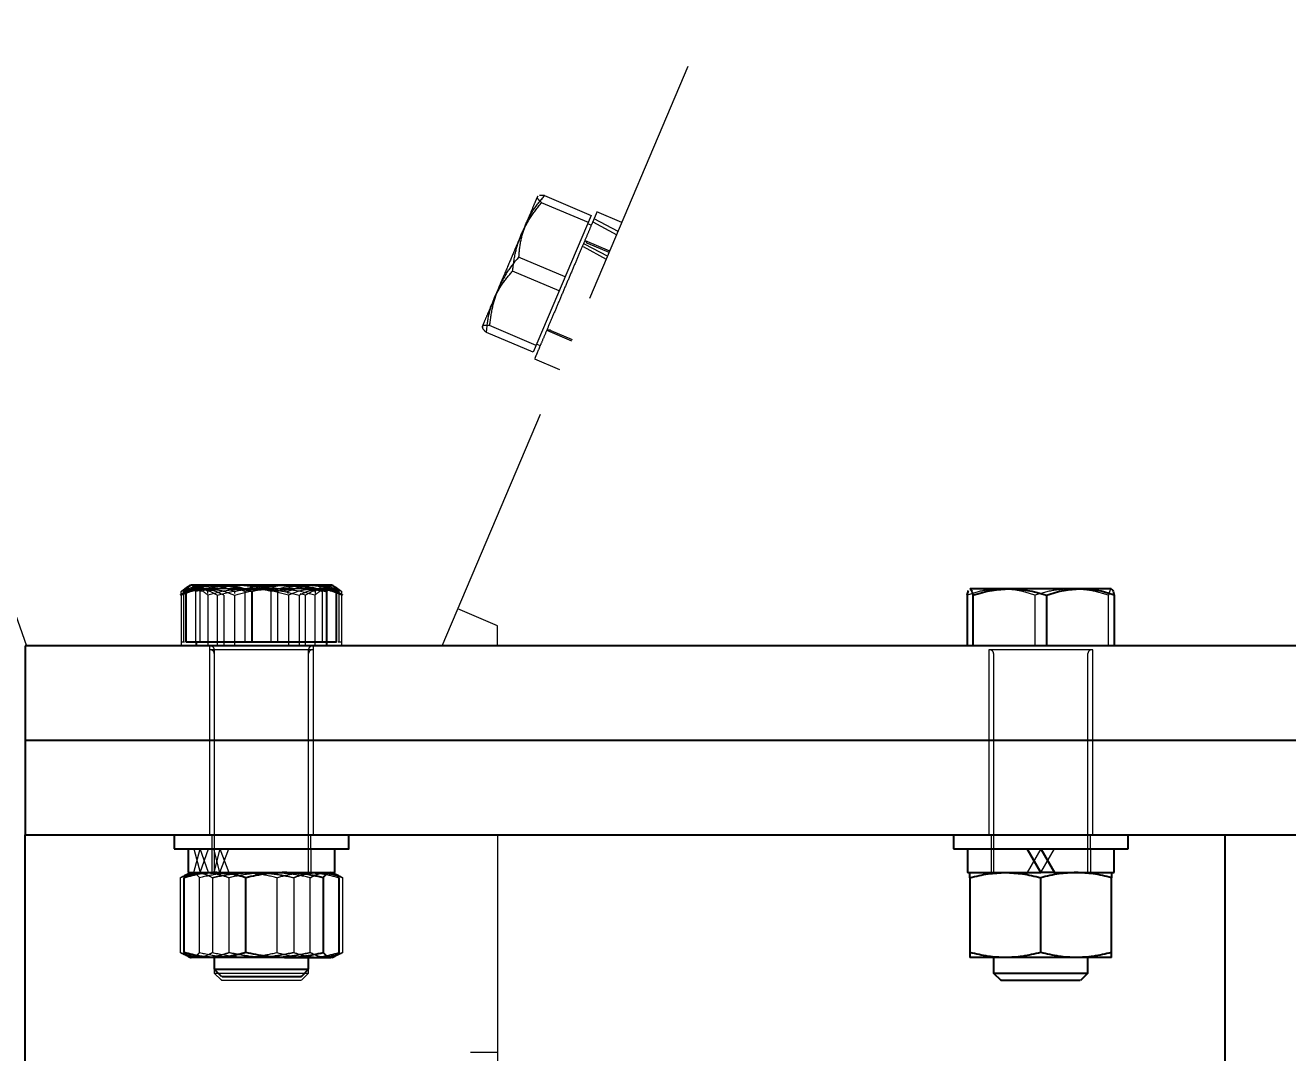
# Model space of a CAD drawing. Header units: millimetres. Extents: x 861 to 27901, y 673 to 17923.
# Drawn here: x 10264.5 to 10476.5, y 5780.5 to 5953 of the extents above; entities that cross this region are included whole.
import ezdxf

# ---------------------------------------------------------------- set-up
doc = ezdxf.new("R2010")
doc.units = ezdxf.units.MM
doc.header["$LTSCALE"] = 33.3
doc.linetypes.add('HIDDEN', pattern=[1.905, 1.27, -0.635])
doc.layers.add('CAPA_1', color=7, linetype='Continuous')
doc.styles.add('SLDTEXTSTYLE0', font='TXT', dxfattribs={"width": 0.75})
doc.dimstyles.new('SLDDIMSTYLE0', dxfattribs={"dimtxt": 66.6, "dimasz": 66.6, "dimexe": 0, "dimexo": 0.0625, "dimgap": 16.65, "dimtad": 2, "dimdec": 0, "dimlfac": 1.261261, "dimrnd": 1e-09, "dimzin": 12, "dimdsep": 46, "dimtxsty": 'SLDTEXTSTYLE0', "dimsah": 1, "dimcen": 0.09, "dimadec": 0, "dimazin": 3, "dimtfac": 1, "dimtdec": 0, "dimtofl": 0, "dimtmove": 0, "dimatfit": 3, "dimfxl": 1, "dimfrac": 2, "dimtolj": 1, "dimtzin": 12, "dimarcsym": 0})

# ---------------------------------------------------------------- blocks, each defined once
blk = doc.blocks.new('_D_13')
at = {"layer": 'CAPA_1', "transparency": 16777216}
for p, q in [((9823.17, 6912.25), (14695.32, 6912.25)), ((14662.02, 6912.25), (14662.02, 5357.98)), ((14240.18, 5357.98), (14695.32, 5357.98))]:
    blk.add_line(p, q, dxfattribs=at)
for points in [[(14662.02, 6912.25), (14651.77, 6845.65), (14672.27, 6845.65)], [(14662.02, 5357.98), (14672.27, 5424.58), (14651.77, 5424.58)]]:
    blk.add_solid(points, dxfattribs=at)
at = {"layer": 'CAPA_1', "transparency": 16777216, "insert": (14576.17, 6036.69), "char_height": 66.6, "attachment_point": 1, "rotation": 90, "style": 'SLDTEXTSTYLE0'}
blk.add_mtext('1960', dxfattribs=at)
blk = doc.blocks.new('_D_14')
at = {"layer": 'CAPA_1', "transparency": 16777216}
for p, q in [((9780.88, 6954.54), (9780.88, 7862.55)), ((10855.14, 5883.49), (10855.14, 7862.55)), ((9780.88, 7829.25), (10855.14, 7829.25))]:
    blk.add_line(p, q, dxfattribs=at)
for points in [[(9780.88, 7829.25), (9847.48, 7819.01), (9847.48, 7839.5)], [(10855.14, 7829.25), (10788.54, 7839.5), (10788.54, 7819.01)]]:
    blk.add_solid(points, dxfattribs=at)
at = {"layer": 'CAPA_1', "transparency": 16777216, "insert": (10219.59, 7915.1), "char_height": 66.6, "attachment_point": 1, "style": 'SLDTEXTSTYLE0'}
blk.add_mtext('1355', dxfattribs=at)

msp = doc.modelspace()

# ---------------------------------------------------------------- linework, layer by layer
at = {"color": 1, "linetype": 'HIDDEN', "lineweight": 18}
for p, q in [((10082.21, 6366.54), (10264.74, 5848.8)), ((10334.51, 5848.8), (10424.82, 6061.54)), ((10350.61, 5924.28), (10350.49, 5924.21)), ((10350.58, 5924.31), (10350.51, 5924.26)), ((10351.71, 5924.39), (10350.85, 5924.4)), ((10351.71, 5924.39), (10359.55, 5921.06)), ((10359.05, 5919.89), (10351.21, 5923.21)), ((10364.68, 5919.87), (10360.49, 5921.65)), ((10359.55, 5921.06), (10349.8, 5898.09)), ((10359.55, 5919.43), (10358.97, 5919.68)), ((10359.79, 5920), (10363.82, 5917.83)), ((10364.04, 5918.37), (10360, 5920.48)), ((10358.16, 5915.84), (10362.07, 5913.72)), ((10358.35, 5916.29), (10362.3, 5914.26)), ((10362.65, 5915.09), (10358.57, 5916.82)), ((10362.55, 5914.84), (10358.94, 5916.37)), ((10355.17, 5910.75), (10347.34, 5914.07)), ((10354.18, 5908.4), (10346.34, 5911.73)), ((10341.21, 5902.37), (10341.22, 5902.28)), ((10350.3, 5899.26), (10342.46, 5902.59)), ((10349.8, 5898.09), (10341.96, 5901.41)), ((10352.17, 5901.74), (10356.25, 5900.01)), ((10352.75, 5901.78), (10356.35, 5900.25)), ((10350.39, 5899.46), (10350.97, 5899.22)), ((10350.03, 5897), (10354.22, 5895.22)), ((10291.57, 5857.93), (10290.68, 5857.32)), ((10290.69, 5857.46), (10290.69, 5857.95)), ((10292.28, 5858.38), (10290.76, 5857.5)), ((10290.77, 5857.48), (10292.01, 5858.08)), ((10291.14, 5849.44), (10291.14, 5857.95)), ((10292.16, 5858.95), (10291.57, 5858.61)), ((10292.23, 5858.14), (10293.61, 5858.38)), ((10293.17, 5849.44), (10293.17, 5857.95)), ((10293.9, 5849.44), (10293.9, 5857.95)), ((10295.17, 5857.59), (10295.17, 5857.95)), ((10299.68, 5857.59), (10299.68, 5857.95)), ((10301.41, 5857.95), (10301.41, 5849.44)), ((10304.71, 5858.38), (10303.9, 5858.32)), ((10305.79, 5849.44), (10305.79, 5857.95)), ((10306.92, 5849.44), (10306.92, 5857.95)), ((10308.65, 5857.59), (10308.65, 5857.95)), ((10313.17, 5857.95), (10313.17, 5857.59)), ((10314.44, 5849.44), (10314.44, 5857.95)), ((10314.73, 5858.38), (10316.11, 5858.14)), ((10317.58, 5857.5), (10316.06, 5858.38)), ((10316.77, 5858.61), (10316.17, 5858.95)), ((10316.32, 5858.08), (10317.56, 5857.48)), ((10316.76, 5857.93), (10317.66, 5857.32)), ((10317.2, 5849.44), (10317.2, 5857.95)), ((10317.65, 5857.46), (10317.65, 5857.95)), ((10290.68, 5857.32), (10290.68, 5848.8)), ((10295.2, 5857.32), (10295.2, 5848.8)), ((10296.77, 5857.32), (10296.77, 5848.8)), ((10297.85, 5857.32), (10297.85, 5848.8)), ((10299.64, 5857.32), (10299.64, 5848.8)), ((10308.69, 5857.32), (10308.69, 5848.8)), ((10310.49, 5857.32), (10310.49, 5848.8)), ((10311.57, 5857.32), (10310.68, 5857.52)), ((10311.57, 5848.8), (10311.57, 5857.32)), ((10313.13, 5857.32), (10313.13, 5848.8)), ((10317.66, 5848.8), (10317.66, 5857.32)), ((10434.02, 5857.32), (10434.02, 5848.8)), ((10446.37, 5848.8), (10446.37, 5857.32)), ((10343.81, 5852.17), (10337.14, 5855)), ((10343.81, 5848.8), (10343.81, 5852.17)), ((10291.27, 5849.44), (10290.69, 5849.44)), ((10317.65, 5849.44), (10317.07, 5849.44)), ((10295.45, 5848.8), (10295.45, 5817.09)), ((10296.24, 5848.17), (10296.24, 5810.75)), ((10312.1, 5810.75), (10312.1, 5848.17)), ((10312.89, 5817.09), (10312.89, 5848.8)), ((10443.71, 5848.17), (10426.27, 5848.17)), ((10426.27, 5848.17), (10426.27, 5817.09)), ((10427.06, 5847.53), (10427.06, 5810.75)), ((10442.92, 5810.75), (10442.92, 5847.53)), ((10443.71, 5817.09), (10443.71, 5848.17)), ((10295.84, 5817.09), (10295.84, 5814.71)), ((10312.49, 5814.71), (10312.49, 5817.09)), ((10343.81, 5817.09), (10343.81, 5396.87)), ((10426.67, 5817.09), (10426.67, 5814.71)), ((10443.32, 5814.71), (10443.32, 5817.09)), ((10292.8, 5810.75), (10293.87, 5814.71)), ((10292.8, 5814.71), (10293.87, 5810.75)), ((10293.87, 5810.75), (10295.3, 5814.71)), ((10295.3, 5810.75), (10293.87, 5814.71)), ((10295.83, 5814.71), (10295.83, 5810.75)), ((10297.19, 5814.71), (10296.2, 5810.75)), ((10297.19, 5810.75), (10296.2, 5814.71)), ((10297.19, 5810.75), (10298.71, 5814.71)), ((10297.19, 5814.71), (10298.71, 5810.75)), ((10312.51, 5810.75), (10312.51, 5814.71)), ((10426.65, 5814.71), (10426.65, 5810.75)), ((10434.99, 5814.71), (10432.7, 5810.75)), ((10434.99, 5810.75), (10437.28, 5814.71)), ((10443.33, 5814.71), (10443.33, 5810.75)), ((10290.53, 5809.89), (10290.53, 5797.33)), ((10292.04, 5810.64), (10291.2, 5810.24)), ((10293.78, 5797.33), (10293.78, 5809.89)), ((10295.96, 5809.89), (10295.96, 5797.33)), ((10298.73, 5797.33), (10298.73, 5809.89)), ((10306.76, 5809.89), (10306.76, 5797.33)), ((10309.6, 5809.89), (10309.6, 5797.33)), ((10312.37, 5797.33), (10312.37, 5809.89)), ((10317.14, 5810.24), (10316.3, 5810.64)), ((10317.81, 5797.33), (10317.81, 5809.89)), ((10291.2, 5796.98), (10292.04, 5796.58)), ((10316.3, 5796.58), (10317.14, 5796.98)), ((10296.24, 5794.52), (10296.24, 5793.88)), ((10312.1, 5793.88), (10312.1, 5794.52)), ((10296.24, 5793.88), (10297.46, 5792.67)), ((10310.88, 5792.67), (10312.1, 5793.88)), ((10343.81, 5780.53), (10339.26, 5780.53))]:
    msp.add_line(p, q, dxfattribs=at)
at = {"color": 7, "linetype": 'Continuous', "lineweight": 25}
for p, q in [((10291.55, 5849.44), (10291.55, 5857.95)), ((10292.28, 5859.01), (10292.16, 5858.95)), ((10302.54, 5857.95), (10302.54, 5849.44)), ((10315.17, 5849.44), (10315.17, 5857.95)), ((10315.98, 5859.01), (10316.15, 5858.9)), ((10316.17, 5858.95), (10316.06, 5859.01)), ((10316.37, 5858.75), (10316.79, 5857.95)), ((10316.79, 5849.44), (10316.79, 5857.95)), ((10422.64, 5857.32), (10422.89, 5858.12)), ((10423.07, 5858.31), (10423.13, 5858.38)), ((10422.64, 5857.32), (10422.64, 5848.8)), ((10423.61, 5857.32), (10423.61, 5848.8)), ((10435.97, 5857.32), (10435.97, 5848.8)), ((10447.34, 5857.32), (10447.34, 5848.8)), ((10316.79, 5849.44), (10291.55, 5849.44)), ((10293.19, 5849.44), (10293.19, 5848.8)), ((10315.15, 5848.8), (10315.15, 5849.44)), ((10645.1, 5848.8), (10264.53, 5848.8)), ((10264.53, 5848.8), (10264.53, 5817.09)), ((10645.1, 5832.95), (10264.53, 5832.95)), ((10264.53, 5817.09), (10645.1, 5817.09)), ((10264.53, 5396.87), (10264.53, 5817.09)), ((10289.5, 5817.09), (10289.5, 5814.71)), ((10318.84, 5814.71), (10318.84, 5817.09)), ((10420.32, 5817.09), (10420.32, 5814.71)), ((10449.66, 5814.71), (10449.66, 5817.09)), ((10465.91, 5817.09), (10465.91, 5396.87)), ((10291.86, 5814.71), (10291.86, 5810.75)), ((10316.47, 5810.75), (10316.47, 5814.71)), ((10422.69, 5814.71), (10422.69, 5810.75)), ((10434.99, 5810.75), (10432.7, 5814.71)), ((10434.99, 5814.71), (10437.28, 5810.75)), ((10447.3, 5810.75), (10447.3, 5814.71)), ((10291.2, 5797.33), (10291.2, 5809.89)), ((10301.58, 5797.33), (10301.58, 5809.89)), ((10314.55, 5809.89), (10314.55, 5797.33)), ((10317.14, 5809.89), (10317.14, 5797.33)), ((10423.1, 5809.89), (10423.1, 5797.33)), ((10437.28, 5810.75), (10434.99, 5810.75)), ((10434.99, 5797.33), (10434.99, 5809.89)), ((10446.88, 5797.33), (10446.88, 5809.89)), ((10292.04, 5796.58), (10292.28, 5796.47)), ((10296.24, 5796.47), (10296.24, 5794.52)), ((10312.1, 5794.52), (10312.1, 5796.47)), ((10316.06, 5796.47), (10316.3, 5796.58)), ((10427.06, 5796.47), (10427.06, 5793.88)), ((10442.92, 5793.88), (10442.92, 5796.47)), ((10296.24, 5794.52), (10297.46, 5793.3)), ((10310.88, 5793.3), (10312.1, 5794.52)), ((10427.06, 5793.88), (10428.28, 5792.67)), ((10441.7, 5792.67), (10442.92, 5793.88))]:
    msp.add_line(p, q, dxfattribs=at)
at = {"color": 1, "linetype": 'HIDDEN', "lineweight": 18}
for centre, start, end in [((10359.19, 5916.96), 192.9798, 247), ((10352.5, 5901.19), 67, 121.0202), ((10295.61, 5848.17), 0, 90), ((10295.61, 5847.53), 0, 90), ((10312.73, 5848.17), 90, 180), ((10312.73, 5847.53), 90, 180), ((10426.43, 5847.53), 0, 90), ((10443.55, 5847.53), 90, 180)]:
    msp.add_arc(centre, 0.634, start, end, dxfattribs=at)
for points in [[(10350.49, 5924.21), (10350.42, 5924.05), (10350.28, 5923.73), (10349.69, 5922.34), (10348.87, 5920.4), (10348.16, 5918.72), (10347.8, 5917.88)], [(10347.8, 5917.88), (10347.42, 5916.99), (10346.65, 5915.19), (10345.42, 5912.29), (10344.22, 5909.45), (10343.52, 5907.81), (10343.17, 5906.98)], [(10306.39, 5858.38), (10305.35, 5858.38), (10303.28, 5858.38), (10300.21, 5858.38), (10297.37, 5858.38), (10295.9, 5858.38), (10295.16, 5858.38)], [(10315.4, 5858.38), (10314.98, 5858.38), (10314.15, 5858.38), (10312.01, 5858.38), (10309.41, 5858.38), (10307.39, 5858.38), (10306.39, 5858.38)], [(10312.89, 5848.17), (10312.86, 5848.17), (10312.79, 5848.17), (10312.27, 5848.17), (10311.47, 5848.17), (10310.38, 5848.17), (10309.05, 5848.17), (10307.53, 5848.17), (10305.88, 5848.17), (10304.17, 5848.17), (10302.46, 5848.17), (10300.81, 5848.17), (10299.29, 5848.17), (10297.96, 5848.17), (10296.87, 5848.17), (10296.06, 5848.17), (10295.54, 5848.17), (10295.48, 5848.17), (10295.45, 5848.17)]]:
    msp.add_open_spline(points, degree=3, dxfattribs=at)
for points, knots in [([(10348.55, 5919.64), (10348.95, 5920.46), (10349.78, 5922.16), (10351.05, 5923.62), (10351.71, 5924.39)], [0, 0, 0, 0, 0.476313, 1, 1, 1, 1]), ([(10351.21, 5923.21), (10350.97, 5923.44), (10350.5, 5923.86), (10350.49, 5924.1), (10350.49, 5924.21)], [0, 0, 0, 0, 0.523687, 1, 1, 1, 1]), ([(10347.8, 5917.88), (10348.24, 5918.79), (10349.16, 5920.7), (10350.51, 5922.35), (10351.21, 5923.21)], [0, 0, 0, 0, 0.476313, 1, 1, 1, 1]), ([(10360.47, 5921.6), (10360.47, 5921.6), (10360.46, 5921.58), (10360.22, 5921.02), (10359.8, 5920.02), (10359.2, 5918.61), (10358.46, 5916.86), (10357.59, 5914.82), (10356.64, 5912.58), (10355.64, 5910.22), (10354.62, 5907.82), (10353.63, 5905.48), (10352.69, 5903.28), (10351.86, 5901.31), (10351.15, 5899.64), (10350.59, 5898.32), (10350.22, 5897.45), (10350.03, 5897.01), (10350.05, 5897.05), (10350.05, 5897.06)], [0, 0, 0, 0, 0.04553, 0.107182, 0.168834, 0.230486, 0.292138, 0.353789, 0.415441, 0.477093, 0.538745, 0.600397, 0.662049, 0.723701, 0.785352, 0.847004, 0.908656, 0.970308, 1, 1, 1, 1]), ([(10348.55, 5919.64), (10348.24, 5918.79), (10347.59, 5917), (10347.42, 5915.08), (10347.34, 5914.07)], [0, 0, 0, 0, 0.4763129, 1, 1, 1, 1]), ([(10346.34, 5911.73), (10346.47, 5912.83), (10346.72, 5914.95), (10347.45, 5916.94), (10347.8, 5917.88)], [0, 0, 0, 0, 0.523687, 1, 1, 1, 1]), ([(10347.34, 5914.07), (10346.63, 5913.21), (10345.28, 5911.56), (10344.36, 5909.65), (10343.92, 5908.74)], [0, 0, 0, 0, 0.523687, 1, 1, 1, 1]), ([(10343.17, 5906.98), (10343.57, 5907.8), (10344.41, 5909.5), (10345.68, 5910.96), (10346.34, 5911.73)], [0, 0, 0, 0, 0.476313, 1, 1, 1, 1]), ([(10343.92, 5908.74), (10343.57, 5907.8), (10342.84, 5905.81), (10342.59, 5903.69), (10342.46, 5902.59)], [0, 0, 0, 0, 0.476313, 1, 1, 1, 1]), ([(10343.17, 5906.98), (10342.86, 5906.25), (10342.23, 5904.77), (10341.6, 5903.28), (10341.24, 5902.44), (10341.25, 5902.45), (10341.25, 5902.45)], [0, 0, 0, 0, 0.2743286, 0.5486572, 0.8229859, 1, 1, 1, 1]), ([(10341.96, 5901.41), (10342.05, 5902.42), (10342.22, 5904.34), (10342.86, 5906.13), (10343.17, 5906.98)], [0, 0, 0, 0, 0.5236871, 1, 1, 1, 1]), ([(10342.46, 5902.59), (10342.13, 5902.61), (10341.5, 5902.65), (10341.32, 5902.49), (10341.23, 5902.41)], [0, 0, 0, 0, 0.523687, 1, 1, 1, 1]), ([(10341.27, 5902.29), (10341.28, 5902.21), (10341.3, 5902), (10341.71, 5901.64), (10341.96, 5901.41)], [0, 0, 0, 0, 0.376916, 1, 1, 1, 1]), ([(10294.15, 5858.38), (10293.55, 5858.33), (10292.3, 5858.23), (10291.09, 5857.63), (10290.45, 5857.32)], [0, 0, 0, 0, 0.476313, 1, 1, 1, 1]), ([(10290.68, 5857.32), (10291.45, 5857.63), (10292.92, 5858.23), (10294.44, 5858.33), (10295.16, 5858.38)], [0, 0, 0, 0, 0.523687, 1, 1, 1, 1]), ([(10290.69, 5857.95), (10291.46, 5858.26), (10292.93, 5858.86), (10294.46, 5858.96), (10295.19, 5859.01)], [0, 0, 0, 0, 0.5236871, 1, 1, 1, 1]), ([(10292.93, 5859.01), (10292.57, 5858.96), (10291.81, 5858.86), (10291.07, 5858.26), (10290.69, 5857.95)], [0, 0, 0, 0, 0.476313, 1, 1, 1, 1]), ([(10291.14, 5857.95), (10292.02, 5858.26), (10293.71, 5858.86), (10295.45, 5858.96), (10296.28, 5859.01)], [0, 0, 0, 0, 0.523687, 1, 1, 1, 1]), ([(10292.52, 5859.01), (10292.3, 5858.96), (10291.83, 5858.86), (10291.38, 5858.26), (10291.14, 5857.95)], [0, 0, 0, 0, 0.476313, 1, 1, 1, 1]), ([(10293.17, 5857.95), (10293.03, 5858.26), (10292.77, 5858.86), (10292.49, 5858.96), (10292.36, 5859.01)], [0, 0, 0, 0, 0.523687, 1, 1, 1, 1]), ([(10295.16, 5858.38), (10294.55, 5858.38), (10293.32, 5858.38), (10292.39, 5858.38), (10292.37, 5858.38), (10292.36, 5858.38)], [0, 0, 0, 0, 0.367943, 0.735886, 1, 1, 1, 1]), ([(10293.9, 5857.95), (10293.66, 5858.26), (10293.21, 5858.86), (10292.74, 5858.96), (10292.52, 5859.01)], [0, 0, 0, 0, 0.523687, 1, 1, 1, 1]), ([(10295.17, 5857.95), (10294.78, 5858.26), (10294.05, 5858.86), (10293.29, 5858.96), (10292.93, 5859.01)], [0, 0, 0, 0, 0.523687, 1, 1, 1, 1]), ([(10295.2, 5857.32), (10294.81, 5857.63), (10294.07, 5858.23), (10293.31, 5858.33), (10292.94, 5858.38)], [0, 0, 0, 0, 0.523687, 1, 1, 1, 1]), ([(10299.48, 5859.01), (10298.46, 5858.96), (10296.33, 5858.86), (10294.26, 5858.26), (10293.17, 5857.95)], [0, 0, 0, 0, 0.476313, 1, 1, 1, 1]), ([(10293.61, 5858.38), (10294.12, 5858.33), (10295.19, 5858.23), (10296.22, 5857.63), (10296.77, 5857.32)], [0, 0, 0, 0, 0.476313, 1, 1, 1, 1]), ([(10300.41, 5859.01), (10299.36, 5858.96), (10297.15, 5858.86), (10295.01, 5858.26), (10293.9, 5857.95)], [0, 0, 0, 0, 0.476313, 1, 1, 1, 1]), ([(10297.85, 5857.32), (10297.22, 5857.63), (10296, 5858.23), (10294.75, 5858.33), (10294.15, 5858.38)], [0, 0, 0, 0, 0.523687, 1, 1, 1, 1]), ([(10295.16, 5858.38), (10295.88, 5858.33), (10297.4, 5858.23), (10298.87, 5857.63), (10299.64, 5857.32)], [0, 0, 0, 0, 0.476313, 1, 1, 1, 1]), ([(10301.91, 5859.01), (10300.82, 5858.96), (10298.54, 5858.86), (10296.33, 5858.26), (10295.17, 5857.95)], [0, 0, 0, 0, 0.476313, 1, 1, 1, 1]), ([(10295.19, 5859.01), (10295.91, 5858.96), (10297.44, 5858.86), (10298.91, 5858.26), (10299.68, 5857.95)], [0, 0, 0, 0, 0.476313, 1, 1, 1, 1]), ([(10301.95, 5858.38), (10300.86, 5858.33), (10298.57, 5858.23), (10296.36, 5857.63), (10295.2, 5857.32)], [0, 0, 0, 0, 0.476313, 1, 1, 1, 1]), ([(10301.41, 5857.95), (10300.53, 5858.26), (10298.85, 5858.86), (10297.11, 5858.96), (10296.28, 5859.01)], [0, 0, 0, 0, 0.5236871, 1, 1, 1, 1]), ([(10296.77, 5857.32), (10297.94, 5857.63), (10300.19, 5858.23), (10302.52, 5858.33), (10303.63, 5858.38)], [0, 0, 0, 0, 0.523687, 1, 1, 1, 1]), ([(10305.79, 5857.95), (10304.71, 5858.26), (10302.64, 5858.86), (10300.5, 5858.96), (10299.48, 5859.01)], [0, 0, 0, 0, 0.523687, 1, 1, 1, 1]), ([(10299.64, 5857.32), (10300.8, 5857.63), (10303.01, 5858.23), (10305.3, 5858.33), (10306.39, 5858.38)], [0, 0, 0, 0, 0.523687, 1, 1, 1, 1]), ([(10299.68, 5857.95), (10300.84, 5858.26), (10303.05, 5858.86), (10305.34, 5858.96), (10306.43, 5859.01)], [0, 0, 0, 0, 0.523687, 1, 1, 1, 1]), ([(10306.92, 5857.95), (10305.81, 5858.26), (10303.67, 5858.86), (10301.46, 5858.96), (10300.41, 5859.01)], [0, 0, 0, 0, 0.5236871, 1, 1, 1, 1]), ([(10307.93, 5859.01), (10306.88, 5858.96), (10304.67, 5858.86), (10302.53, 5858.26), (10301.41, 5857.95)], [0, 0, 0, 0, 0.476313, 1, 1, 1, 1]), ([(10308.65, 5857.95), (10307.5, 5858.26), (10305.28, 5858.86), (10303, 5858.96), (10301.91, 5859.01)], [0, 0, 0, 0, 0.523687, 1, 1, 1, 1]), ([(10308.69, 5857.32), (10307.54, 5857.63), (10305.32, 5858.23), (10303.04, 5858.33), (10301.95, 5858.38)], [0, 0, 0, 0, 0.523687, 1, 1, 1, 1]), ([(10303.63, 5858.38), (10304.73, 5858.33), (10307.06, 5858.23), (10309.31, 5857.63), (10310.49, 5857.32)], [0, 0, 0, 0, 0.476313, 1, 1, 1, 1]), ([(10311.29, 5859.01), (10310.4, 5858.96), (10308.54, 5858.86), (10306.74, 5858.26), (10305.79, 5857.95)], [0, 0, 0, 0, 0.476313, 1, 1, 1, 1]), ([(10313.13, 5857.32), (10311.98, 5857.63), (10309.76, 5858.23), (10307.48, 5858.33), (10306.39, 5858.38)], [0, 0, 0, 0, 0.523687, 1, 1, 1, 1]), ([(10313.17, 5857.95), (10312.01, 5858.26), (10309.8, 5858.86), (10307.51, 5858.96), (10306.43, 5859.01)], [0, 0, 0, 0, 0.523687, 1, 1, 1, 1]), ([(10312.06, 5859.01), (10311.23, 5858.96), (10309.49, 5858.86), (10307.81, 5858.26), (10306.92, 5857.95)], [0, 0, 0, 0, 0.476313, 1, 1, 1, 1]), ([(10307.93, 5859.01), (10308.98, 5858.96), (10311.19, 5858.86), (10313.32, 5858.26), (10314.44, 5857.95)], [0, 0, 0, 0, 0.476313, 1, 1, 1, 1]), ([(10313.15, 5859.01), (10312.43, 5858.96), (10310.9, 5858.86), (10309.43, 5858.26), (10308.65, 5857.95)], [0, 0, 0, 0, 0.476313, 1, 1, 1, 1]), ([(10313.18, 5858.38), (10312.45, 5858.33), (10310.93, 5858.23), (10309.46, 5857.63), (10308.69, 5857.32)], [0, 0, 0, 0, 0.476313, 1, 1, 1, 1]), ([(10310.49, 5857.32), (10311.12, 5857.63), (10312.33, 5858.23), (10313.59, 5858.33), (10314.19, 5858.38)], [0, 0, 0, 0, 0.523687, 1, 1, 1, 1]), ([(10316.79, 5857.95), (10315.85, 5858.26), (10314.04, 5858.86), (10312.18, 5858.96), (10311.29, 5859.01)], [0, 0, 0, 0, 0.523687, 1, 1, 1, 1]), ([(10314.73, 5858.38), (10314.22, 5858.33), (10313.15, 5858.23), (10312.11, 5857.63), (10311.57, 5857.32)], [0, 0, 0, 0, 0.476313, 1, 1, 1, 1]), ([(10317.2, 5857.95), (10316.32, 5858.26), (10314.63, 5858.86), (10312.89, 5858.96), (10312.06, 5859.01)], [0, 0, 0, 0, 0.523687, 1, 1, 1, 1]), ([(10315.4, 5858.38), (10315.03, 5858.33), (10314.27, 5858.23), (10313.52, 5857.63), (10313.13, 5857.32)], [0, 0, 0, 0, 0.476313, 1, 1, 1, 1]), ([(10317.65, 5857.95), (10316.88, 5858.26), (10315.4, 5858.86), (10313.88, 5858.96), (10313.15, 5859.01)], [0, 0, 0, 0, 0.523687, 1, 1, 1, 1]), ([(10315.41, 5859.01), (10315.05, 5858.96), (10314.29, 5858.86), (10313.55, 5858.26), (10313.17, 5857.95)], [0, 0, 0, 0, 0.476313, 1, 1, 1, 1]), ([(10317.66, 5857.32), (10316.89, 5857.63), (10315.42, 5858.23), (10313.9, 5858.33), (10313.18, 5858.38)], [0, 0, 0, 0, 0.523687, 1, 1, 1, 1]), ([(10317.89, 5857.32), (10317.25, 5857.63), (10316.04, 5858.23), (10314.78, 5858.33), (10314.19, 5858.38)], [0, 0, 0, 0, 0.523687, 1, 1, 1, 1]), ([(10314.44, 5857.95), (10314.68, 5858.26), (10315.13, 5858.86), (10315.6, 5858.96), (10315.82, 5859.01)], [0, 0, 0, 0, 0.523687, 1, 1, 1, 1]), ([(10315.98, 5858.38), (10316, 5858.38), (10316.12, 5858.38), (10315.71, 5858.38), (10315.4, 5858.38)], [0, 0, 0, 0, 0.220082, 1, 1, 1, 1]), ([(10315.41, 5859.01), (10315.77, 5858.96), (10316.53, 5858.86), (10317.27, 5858.26), (10317.65, 5857.95)], [0, 0, 0, 0, 0.4763129, 1, 1, 1, 1]), ([(10315.82, 5859.01), (10316.04, 5858.96), (10316.51, 5858.86), (10316.96, 5858.26), (10317.2, 5857.95)], [0, 0, 0, 0, 0.476313, 1, 1, 1, 1]), ([(10428.33, 5858.38), (10427.41, 5858.33), (10425.48, 5858.23), (10423.62, 5857.63), (10422.64, 5857.32)], [0, 0, 0, 0, 0.476313, 1, 1, 1, 1]), ([(10434.02, 5857.32), (10433.04, 5857.63), (10431.17, 5858.23), (10429.25, 5858.33), (10428.33, 5858.38)], [0, 0, 0, 0, 0.523687, 1, 1, 1, 1]), ([(10440.19, 5858.38), (10439.19, 5858.33), (10437.1, 5858.23), (10435.08, 5857.63), (10434.02, 5857.32)], [0, 0, 0, 0, 0.476313, 1, 1, 1, 1]), ([(10446.37, 5857.32), (10445.3, 5857.63), (10443.28, 5858.23), (10441.19, 5858.33), (10440.19, 5858.38)], [0, 0, 0, 0, 0.523687, 1, 1, 1, 1]), ([(10446.85, 5858.38), (10446.77, 5858.33), (10446.61, 5858.23), (10446.45, 5857.63), (10446.37, 5857.32)], [0, 0, 0, 0, 0.476313, 1, 1, 1, 1]), ([(10290.53, 5809.89), (10291.24, 5810.14), (10292.59, 5810.62), (10293.97, 5810.71), (10294.63, 5810.75)], [0, 0, 0, 0, 0.521843, 1, 1, 1, 1]), ([(10290.53, 5809.89), (10291, 5810.14), (10291.89, 5810.62), (10292.81, 5810.71), (10293.25, 5810.75)], [0, 0, 0, 0, 0.521843, 1, 1, 1, 1]), ([(10290.53, 5809.89), (10291.24, 5810.14), (10292.6, 5810.62), (10293.99, 5810.71), (10294.65, 5810.75)], [0, 0, 0, 0, 0.521843, 1, 1, 1, 1]), ([(10293.23, 5810.75), (10292.8, 5810.72), (10292.13, 5810.67), (10291.47, 5810.33), (10291.24, 5810.21)], [0, 0, 0, 0, 0.647839, 1, 1, 1, 1]), ([(10292.49, 5810.75), (10292.7, 5810.71), (10293.13, 5810.62), (10293.56, 5810.14), (10293.78, 5809.89)], [0, 0, 0, 0, 0.478157, 1, 1, 1, 1]), ([(10295.93, 5809.89), (10295.46, 5810.14), (10294.58, 5810.62), (10293.67, 5810.71), (10293.23, 5810.75)], [0, 0, 0, 0, 0.521843, 1, 1, 1, 1]), ([(10293.25, 5810.75), (10293.68, 5810.71), (10294.6, 5810.62), (10295.5, 5810.14), (10295.96, 5809.89)], [0, 0, 0, 0, 0.478157, 1, 1, 1, 1]), ([(10300.27, 5810.75), (10299.22, 5810.71), (10297.04, 5810.62), (10294.9, 5810.14), (10293.78, 5809.89)], [0, 0, 0, 0, 0.478157, 1, 1, 1, 1]), ([(10294.63, 5810.75), (10295.29, 5810.71), (10296.68, 5810.62), (10298.03, 5810.14), (10298.73, 5809.89)], [0, 0, 0, 0, 0.478157, 1, 1, 1, 1]), ([(10294.65, 5810.75), (10295.32, 5810.71), (10296.71, 5810.62), (10298.07, 5810.14), (10298.77, 5809.89)], [0, 0, 0, 0, 0.478157, 1, 1, 1, 1]), ([(10302.75, 5810.75), (10301.65, 5810.71), (10299.35, 5810.62), (10297.1, 5810.14), (10295.93, 5809.89)], [0, 0, 0, 0, 0.478157, 1, 1, 1, 1]), ([(10295.96, 5809.89), (10297.14, 5810.14), (10299.39, 5810.62), (10301.68, 5810.71), (10302.78, 5810.75)], [0, 0, 0, 0, 0.521843, 1, 1, 1, 1]), ([(10305.55, 5810.75), (10304.46, 5810.71), (10302.16, 5810.62), (10299.91, 5810.14), (10298.73, 5809.89)], [0, 0, 0, 0, 0.4781571, 1, 1, 1, 1]), ([(10305.59, 5810.75), (10304.49, 5810.71), (10302.2, 5810.62), (10299.95, 5810.14), (10298.77, 5809.89)], [0, 0, 0, 0, 0.478157, 1, 1, 1, 1]), ([(10306.76, 5809.89), (10305.64, 5810.14), (10303.5, 5810.62), (10301.32, 5810.71), (10300.27, 5810.75)], [0, 0, 0, 0, 0.521843, 1, 1, 1, 1]), ([(10309.56, 5809.89), (10308.39, 5810.14), (10306.14, 5810.62), (10303.84, 5810.71), (10302.75, 5810.75)], [0, 0, 0, 0, 0.521843, 1, 1, 1, 1]), ([(10302.78, 5810.75), (10303.88, 5810.71), (10306.18, 5810.62), (10308.43, 5810.14), (10309.6, 5809.89)], [0, 0, 0, 0, 0.478157, 1, 1, 1, 1]), ([(10312.37, 5809.89), (10311.2, 5810.14), (10308.95, 5810.62), (10306.65, 5810.71), (10305.55, 5810.75)], [0, 0, 0, 0, 0.521843, 1, 1, 1, 1]), ([(10312.41, 5809.89), (10311.24, 5810.14), (10308.99, 5810.62), (10306.69, 5810.71), (10305.59, 5810.75)], [0, 0, 0, 0, 0.521843, 1, 1, 1, 1]), ([(10306.76, 5809.89), (10307.65, 5810.14), (10309.36, 5810.62), (10311.11, 5810.71), (10311.95, 5810.75)], [0, 0, 0, 0, 0.521843, 1, 1, 1, 1]), ([(10313.68, 5810.75), (10313.02, 5810.71), (10311.63, 5810.62), (10310.27, 5810.14), (10309.56, 5809.89)], [0, 0, 0, 0, 0.4781571, 1, 1, 1, 1]), ([(10309.6, 5809.89), (10310.31, 5810.14), (10311.66, 5810.62), (10313.04, 5810.71), (10313.71, 5810.75)], [0, 0, 0, 0, 0.521843, 1, 1, 1, 1]), ([(10311.95, 5810.75), (10312.79, 5810.71), (10314.54, 5810.62), (10316.25, 5810.14), (10317.14, 5809.89)], [0, 0, 0, 0, 0.478157, 1, 1, 1, 1]), ([(10315.09, 5810.75), (10314.65, 5810.71), (10313.74, 5810.62), (10312.84, 5810.14), (10312.37, 5809.89)], [0, 0, 0, 0, 0.478157, 1, 1, 1, 1]), ([(10312.41, 5809.89), (10312.87, 5810.14), (10313.76, 5810.62), (10314.67, 5810.71), (10315.11, 5810.75)], [0, 0, 0, 0, 0.521843, 1, 1, 1, 1]), ([(10317.8, 5809.89), (10317.09, 5810.14), (10315.74, 5810.62), (10314.35, 5810.71), (10313.68, 5810.75)], [0, 0, 0, 0, 0.521843, 1, 1, 1, 1]), ([(10313.71, 5810.75), (10314.37, 5810.71), (10315.75, 5810.62), (10317.1, 5810.14), (10317.81, 5809.89)], [0, 0, 0, 0, 0.4781571, 1, 1, 1, 1]), ([(10317.81, 5809.89), (10317.34, 5810.14), (10316.44, 5810.62), (10315.53, 5810.71), (10315.09, 5810.75)], [0, 0, 0, 0, 0.521843, 1, 1, 1, 1]), ([(10315.11, 5810.75), (10315.54, 5810.72), (10316.21, 5810.67), (10316.87, 5810.33), (10317.1, 5810.21)], [0, 0, 0, 0, 0.647839, 1, 1, 1, 1]), ([(10294.63, 5796.47), (10293.97, 5796.51), (10292.59, 5796.6), (10291.24, 5797.08), (10290.53, 5797.33)], [0, 0, 0, 0, 0.478157, 1, 1, 1, 1]), ([(10290.53, 5797.33), (10291, 5797.08), (10291.89, 5796.6), (10292.81, 5796.51), (10293.25, 5796.47)], [0, 0, 0, 0, 0.521843, 1, 1, 1, 1]), ([(10290.53, 5797.33), (10291.24, 5797.08), (10292.6, 5796.6), (10293.99, 5796.51), (10294.65, 5796.47)], [0, 0, 0, 0, 0.521843, 1, 1, 1, 1]), ([(10293.23, 5796.47), (10292.8, 5796.5), (10292.13, 5796.55), (10291.47, 5796.89), (10291.24, 5797.01)], [0, 0, 0, 0, 0.647839, 1, 1, 1, 1]), ([(10292.49, 5796.47), (10292.7, 5796.51), (10293.13, 5796.6), (10293.56, 5797.08), (10293.78, 5797.33)], [0, 0, 0, 0, 0.478157, 1, 1, 1, 1]), ([(10293.23, 5796.47), (10293.67, 5796.51), (10294.58, 5796.6), (10295.46, 5797.08), (10295.93, 5797.33)], [0, 0, 0, 0, 0.478157, 1, 1, 1, 1]), ([(10293.25, 5796.47), (10293.68, 5796.51), (10294.6, 5796.6), (10295.5, 5797.08), (10295.96, 5797.33)], [0, 0, 0, 0, 0.478157, 1, 1, 1, 1]), ([(10293.78, 5797.33), (10294.9, 5797.08), (10297.04, 5796.6), (10299.22, 5796.51), (10300.27, 5796.47)], [0, 0, 0, 0, 0.521843, 1, 1, 1, 1]), ([(10298.73, 5797.33), (10298.03, 5797.08), (10296.68, 5796.6), (10295.29, 5796.51), (10294.63, 5796.47)], [0, 0, 0, 0, 0.521843, 1, 1, 1, 1]), ([(10294.65, 5796.47), (10295.32, 5796.51), (10296.71, 5796.6), (10298.07, 5797.08), (10298.77, 5797.33)], [0, 0, 0, 0, 0.478157, 1, 1, 1, 1]), ([(10295.93, 5797.33), (10297.1, 5797.08), (10299.35, 5796.6), (10301.65, 5796.51), (10302.75, 5796.47)], [0, 0, 0, 0, 0.521843, 1, 1, 1, 1]), ([(10295.96, 5797.33), (10297.14, 5797.08), (10299.39, 5796.6), (10301.68, 5796.51), (10302.78, 5796.47)], [0, 0, 0, 0, 0.521843, 1, 1, 1, 1]), ([(10305.55, 5796.47), (10304.46, 5796.51), (10302.16, 5796.6), (10299.91, 5797.08), (10298.73, 5797.33)], [0, 0, 0, 0, 0.478157, 1, 1, 1, 1]), ([(10298.77, 5797.33), (10299.95, 5797.08), (10302.2, 5796.6), (10304.49, 5796.51), (10305.59, 5796.47)], [0, 0, 0, 0, 0.521843, 1, 1, 1, 1]), ([(10300.27, 5796.47), (10301.32, 5796.51), (10303.5, 5796.6), (10305.64, 5797.08), (10306.76, 5797.33)], [0, 0, 0, 0, 0.478157, 1, 1, 1, 1]), ([(10309.56, 5797.33), (10308.39, 5797.08), (10306.14, 5796.6), (10303.84, 5796.51), (10302.75, 5796.47)], [0, 0, 0, 0, 0.521843, 1, 1, 1, 1]), ([(10302.78, 5796.47), (10303.88, 5796.51), (10306.18, 5796.6), (10308.43, 5797.08), (10309.6, 5797.33)], [0, 0, 0, 0, 0.478157, 1, 1, 1, 1]), ([(10312.37, 5797.33), (10311.2, 5797.08), (10308.95, 5796.6), (10306.65, 5796.51), (10305.55, 5796.47)], [0, 0, 0, 0, 0.521843, 1, 1, 1, 1]), ([(10305.59, 5796.47), (10306.69, 5796.51), (10308.99, 5796.6), (10311.24, 5797.08), (10312.41, 5797.33)], [0, 0, 0, 0, 0.478157, 1, 1, 1, 1]), ([(10306.76, 5797.33), (10307.65, 5797.08), (10309.36, 5796.6), (10311.11, 5796.51), (10311.95, 5796.47)], [0, 0, 0, 0, 0.521843, 1, 1, 1, 1]), ([(10313.68, 5796.47), (10313.02, 5796.51), (10311.63, 5796.6), (10310.27, 5797.08), (10309.56, 5797.33)], [0, 0, 0, 0, 0.478157, 1, 1, 1, 1]), ([(10309.6, 5797.33), (10310.31, 5797.08), (10311.66, 5796.6), (10313.04, 5796.51), (10313.71, 5796.47)], [0, 0, 0, 0, 0.521843, 1, 1, 1, 1]), ([(10311.95, 5796.47), (10312.79, 5796.51), (10314.54, 5796.6), (10316.25, 5797.08), (10317.14, 5797.33)], [0, 0, 0, 0, 0.4781571, 1, 1, 1, 1]), ([(10315.09, 5796.47), (10314.65, 5796.51), (10313.74, 5796.6), (10312.84, 5797.08), (10312.37, 5797.33)], [0, 0, 0, 0, 0.478157, 1, 1, 1, 1]), ([(10312.41, 5797.33), (10312.87, 5797.08), (10313.76, 5796.6), (10314.67, 5796.51), (10315.11, 5796.47)], [0, 0, 0, 0, 0.521843, 1, 1, 1, 1]), ([(10317.8, 5797.33), (10317.09, 5797.08), (10315.74, 5796.6), (10314.35, 5796.51), (10313.68, 5796.47)], [0, 0, 0, 0, 0.5218429, 1, 1, 1, 1]), ([(10317.81, 5797.33), (10317.1, 5797.08), (10315.75, 5796.6), (10314.37, 5796.51), (10313.71, 5796.47)], [0, 0, 0, 0, 0.521843, 1, 1, 1, 1]), ([(10315.09, 5796.47), (10315.53, 5796.51), (10316.44, 5796.6), (10317.34, 5797.08), (10317.81, 5797.33)], [0, 0, 0, 0, 0.478157, 1, 1, 1, 1]), ([(10315.11, 5796.47), (10315.54, 5796.5), (10316.21, 5796.55), (10316.87, 5796.89), (10317.1, 5797.01)], [0, 0, 0, 0, 0.647839, 1, 1, 1, 1]), ([(10296.27, 5793.88), (10296.26, 5793.88), (10296.22, 5793.88), (10296.46, 5793.88), (10296.98, 5793.88), (10297.8, 5793.88), (10298.86, 5793.88), (10300.12, 5793.88), (10301.08, 5793.88), (10301.56, 5793.88)], [0, 0, 0, 0, 0.046024, 0.20502, 0.364016, 0.523012, 0.682008, 0.841004, 1, 1, 1, 1]), ([(10297.52, 5792.67), (10297.5, 5792.67), (10297.34, 5792.67), (10298.03, 5792.67), (10299.55, 5792.67), (10301.16, 5792.67), (10301.96, 5792.67)], [0, 0, 0, 0, 0.0457221, 0.3638147, 0.6819074, 1, 1, 1, 1]), ([(10301.56, 5793.88), (10302.06, 5793.88), (10303.06, 5793.88), (10304.62, 5793.88), (10306.17, 5793.88), (10307.64, 5793.88), (10308.97, 5793.88), (10310.12, 5793.88), (10311.05, 5793.88), (10311.7, 5793.88), (10312.06, 5793.88), (10312.06, 5793.88), (10312.07, 5793.88)], [0, 0, 0, 0, 0.102981, 0.2059619, 0.3089429, 0.4119239, 0.5149048, 0.6178858, 0.7208668, 0.8238477, 0.9268287, 1, 1, 1, 1]), ([(10301.96, 5792.67), (10302.82, 5792.67), (10304.54, 5792.67), (10307.17, 5792.67), (10309.29, 5792.67), (10310.67, 5792.67), (10310.77, 5792.67), (10310.82, 5792.67)], [0, 0, 0, 0, 0.20592, 0.411839, 0.617759, 0.823679, 1, 1, 1, 1])]:
    msp.add_open_spline(points, degree=3, knots=knots, dxfattribs=at)
at = {"color": 7, "linetype": 'Continuous', "lineweight": 25}
for points, knots in [([(10291.55, 5857.95), (10292.49, 5858.26), (10294.3, 5858.86), (10296.16, 5858.96), (10297.05, 5859.01)], [0, 0, 0, 0, 0.523687, 1, 1, 1, 1]), ([(10292.19, 5858.9), (10292.12, 5858.87), (10291.9, 5858.77), (10291.69, 5858.28), (10291.55, 5857.95)], [0, 0, 0, 0, 0.342202, 1, 1, 1, 1]), ([(10297.05, 5859.01), (10296.26, 5859.01), (10294.69, 5859.01), (10293.14, 5859.01), (10292.32, 5859.01), (10292.36, 5859.01), (10292.38, 5859.01)], [0, 0, 0, 0, 0.281898, 0.563795, 0.845693, 1, 1, 1, 1]), ([(10302.54, 5857.95), (10301.6, 5858.26), (10299.8, 5858.86), (10297.93, 5858.96), (10297.05, 5859.01)], [0, 0, 0, 0, 0.523687, 1, 1, 1, 1]), ([(10308.86, 5859.01), (10307.84, 5858.96), (10305.7, 5858.86), (10303.63, 5858.26), (10302.54, 5857.95)], [0, 0, 0, 0, 0.476313, 1, 1, 1, 1]), ([(10308.86, 5859.01), (10309.87, 5858.96), (10312.01, 5858.86), (10314.08, 5858.26), (10315.17, 5857.95)], [0, 0, 0, 0, 0.476313, 1, 1, 1, 1]), ([(10315.17, 5857.95), (10315.31, 5858.26), (10315.57, 5858.86), (10315.85, 5858.96), (10315.98, 5859.01)], [0, 0, 0, 0, 0.523687, 1, 1, 1, 1]), ([(10423.13, 5858.38), (10423.21, 5858.33), (10423.37, 5858.23), (10423.53, 5857.63), (10423.61, 5857.32)], [0, 0, 0, 0, 0.476313, 1, 1, 1, 1]), ([(10423.61, 5857.32), (10424.68, 5857.63), (10426.7, 5858.23), (10428.79, 5858.33), (10429.79, 5858.38)], [0, 0, 0, 0, 0.523687, 1, 1, 1, 1]), ([(10429.79, 5858.38), (10430.79, 5858.33), (10432.88, 5858.23), (10434.9, 5857.63), (10435.97, 5857.32)], [0, 0, 0, 0, 0.476313, 1, 1, 1, 1]), ([(10435.97, 5857.32), (10436.94, 5857.63), (10438.81, 5858.23), (10440.74, 5858.33), (10441.65, 5858.38)], [0, 0, 0, 0, 0.523687, 1, 1, 1, 1]), ([(10447.34, 5857.32), (10446.36, 5857.63), (10444.5, 5858.23), (10442.57, 5858.33), (10441.65, 5858.38)], [0, 0, 0, 0, 0.523687, 1, 1, 1, 1]), ([(10446.8, 5858.38), (10446.79, 5858.38), (10446.77, 5858.38), (10445.79, 5858.38), (10444.1, 5858.38), (10442.47, 5858.38), (10441.65, 5858.38)], [0, 0, 0, 0, 0.195514, 0.463676, 0.731838, 1, 1, 1, 1]), ([(10446.91, 5858.31), (10446.97, 5858.27), (10447.12, 5858.17), (10447.26, 5857.64), (10447.34, 5857.32)], [0, 0, 0, 0, 0.403748, 1, 1, 1, 1]), ([(10289.52, 5814.71), (10289.56, 5814.71), (10289.65, 5814.71), (10290.46, 5814.71), (10291.41, 5814.71), (10291.89, 5814.71)], [0, 0, 0, 0, 0.321456, 0.660728, 1, 1, 1, 1]), ([(10291.89, 5814.71), (10292.46, 5814.71), (10293.6, 5814.71), (10295.85, 5814.71), (10298.38, 5814.71), (10301.14, 5814.71), (10304.02, 5814.71), (10306.9, 5814.71), (10309.68, 5814.71), (10312.24, 5814.71), (10314.5, 5814.71), (10316.36, 5814.71), (10317.76, 5814.71), (10318.58, 5814.71), (10318.92, 5814.71), (10318.83, 5814.71), (10318.82, 5814.71)], [0, 0, 0, 0, 0.076614, 0.153227, 0.229841, 0.306454, 0.383068, 0.459682, 0.536295, 0.612909, 0.689522, 0.766136, 0.84275, 0.919363, 0.995977, 1, 1, 1, 1]), ([(10296.39, 5810.75), (10295.55, 5810.71), (10293.8, 5810.62), (10292.09, 5810.14), (10291.2, 5809.89)], [0, 0, 0, 0, 0.478157, 1, 1, 1, 1]), ([(10291.2, 5809.89), (10291.42, 5810.16), (10291.7, 5810.5), (10291.99, 5810.58), (10292.06, 5810.6)], [0, 0, 0, 0, 0.778922, 1, 1, 1, 1]), ([(10291.98, 5810.75), (10291.97, 5810.75), (10291.94, 5810.75), (10293, 5810.75), (10294.95, 5810.75), (10297.67, 5810.75), (10300.9, 5810.75), (10304.39, 5810.75), (10307.86, 5810.75), (10311.03, 5810.75), (10313.68, 5810.75), (10315.51, 5810.75), (10316.45, 5810.75), (10316.38, 5810.75), (10316.35, 5810.75)], [0, 0, 0, 0, 0.055431, 0.145456, 0.235481, 0.325507, 0.415532, 0.505557, 0.595582, 0.685607, 0.775633, 0.865658, 0.955683, 1, 1, 1, 1]), ([(10301.58, 5809.89), (10300.69, 5810.14), (10298.97, 5810.62), (10297.22, 5810.71), (10296.39, 5810.75)], [0, 0, 0, 0, 0.521843, 1, 1, 1, 1]), ([(10308.07, 5810.75), (10307.02, 5810.71), (10304.84, 5810.62), (10302.7, 5810.14), (10301.58, 5809.89)], [0, 0, 0, 0, 0.4781571, 1, 1, 1, 1]), ([(10314.55, 5809.89), (10313.44, 5810.14), (10311.3, 5810.62), (10309.11, 5810.71), (10308.07, 5810.75)], [0, 0, 0, 0, 0.521843, 1, 1, 1, 1]), ([(10315.85, 5810.75), (10315.64, 5810.71), (10315.2, 5810.62), (10314.78, 5810.14), (10314.55, 5809.89)], [0, 0, 0, 0, 0.478157, 1, 1, 1, 1]), ([(10317.14, 5809.89), (10316.92, 5810.16), (10316.63, 5810.5), (10316.34, 5810.58), (10316.28, 5810.6)], [0, 0, 0, 0, 0.7789216, 1, 1, 1, 1]), ([(10422.8, 5810.75), (10422.77, 5810.75), (10422.64, 5810.75), (10423.5, 5810.75), (10425.33, 5810.75), (10428.06, 5810.75), (10431.37, 5810.75), (10433.78, 5810.75), (10434.99, 5810.75)], [0, 0, 0, 0, 0.0624056, 0.2499245, 0.4374434, 0.6249623, 0.8124811, 1, 1, 1, 1]), ([(10423.1, 5809.89), (10424.12, 5810.14), (10426.08, 5810.62), (10428.09, 5810.71), (10429.04, 5810.75)], [0, 0, 0, 0, 0.521843, 1, 1, 1, 1]), ([(10423.1, 5809.89), (10423.1, 5810.14), (10423.1, 5810.62), (10423.1, 5810.71), (10423.1, 5810.75)], [0, 0, 0, 0, 0.521843, 1, 1, 1, 1]), ([(10429.04, 5810.75), (10430, 5810.71), (10432.01, 5810.62), (10433.97, 5810.14), (10434.99, 5809.89)], [0, 0, 0, 0, 0.478157, 1, 1, 1, 1]), ([(10440.94, 5810.75), (10439.98, 5810.71), (10437.97, 5810.62), (10436.01, 5810.14), (10434.99, 5809.89)], [0, 0, 0, 0, 0.478157, 1, 1, 1, 1]), ([(10446.88, 5809.89), (10445.86, 5810.14), (10443.9, 5810.62), (10441.89, 5810.71), (10440.94, 5810.75)], [0, 0, 0, 0, 0.521843, 1, 1, 1, 1]), ([(10446.88, 5810.75), (10446.88, 5810.71), (10446.88, 5810.62), (10446.88, 5810.14), (10446.88, 5809.89)], [0, 0, 0, 0, 0.478157, 1, 1, 1, 1]), ([(10296.39, 5796.47), (10295.55, 5796.51), (10293.8, 5796.6), (10292.09, 5797.08), (10291.2, 5797.33)], [0, 0, 0, 0, 0.478157, 1, 1, 1, 1]), ([(10291.2, 5797.33), (10291.42, 5797.06), (10291.7, 5796.72), (10291.99, 5796.64), (10292.06, 5796.62)], [0, 0, 0, 0, 0.778922, 1, 1, 1, 1]), ([(10296.39, 5796.47), (10295.65, 5796.47), (10294.18, 5796.47), (10292.85, 5796.47), (10292.22, 5796.47), (10292.33, 5796.47), (10292.36, 5796.47)], [0, 0, 0, 0, 0.3053144, 0.6106288, 0.9159431, 1, 1, 1, 1]), ([(10301.58, 5797.33), (10300.69, 5797.08), (10298.97, 5796.6), (10297.22, 5796.51), (10296.39, 5796.47)], [0, 0, 0, 0, 0.521843, 1, 1, 1, 1]), ([(10308.07, 5796.47), (10307.02, 5796.51), (10304.84, 5796.6), (10302.7, 5797.08), (10301.58, 5797.33)], [0, 0, 0, 0, 0.478157, 1, 1, 1, 1]), ([(10308.07, 5796.47), (10309.11, 5796.51), (10311.3, 5796.6), (10313.44, 5797.08), (10314.55, 5797.33)], [0, 0, 0, 0, 0.478157, 1, 1, 1, 1]), ([(10315.85, 5796.47), (10315.64, 5796.51), (10315.2, 5796.6), (10314.78, 5797.08), (10314.55, 5797.33)], [0, 0, 0, 0, 0.478157, 1, 1, 1, 1]), ([(10317.14, 5797.33), (10316.92, 5797.08), (10316.49, 5796.6), (10316.06, 5796.51), (10315.85, 5796.47)], [0, 0, 0, 0, 0.521843, 1, 1, 1, 1]), ([(10429.04, 5796.47), (10428.09, 5796.51), (10426.08, 5796.6), (10424.12, 5797.08), (10423.1, 5797.33)], [0, 0, 0, 0, 0.478157, 1, 1, 1, 1]), ([(10423.1, 5797.33), (10423.1, 5797.08), (10423.1, 5796.6), (10423.1, 5796.51), (10423.1, 5796.47)], [0, 0, 0, 0, 0.521843, 1, 1, 1, 1]), ([(10434.99, 5797.33), (10433.97, 5797.08), (10432.01, 5796.6), (10430, 5796.51), (10429.04, 5796.47)], [0, 0, 0, 0, 0.521843, 1, 1, 1, 1]), ([(10440.94, 5796.47), (10439.98, 5796.51), (10437.97, 5796.6), (10436.01, 5797.08), (10434.99, 5797.33)], [0, 0, 0, 0, 0.478157, 1, 1, 1, 1]), ([(10446.88, 5797.33), (10445.86, 5797.08), (10443.9, 5796.6), (10441.89, 5796.51), (10440.94, 5796.47)], [0, 0, 0, 0, 0.521843, 1, 1, 1, 1]), ([(10446.88, 5796.47), (10446.88, 5796.51), (10446.88, 5796.6), (10446.88, 5797.08), (10446.88, 5797.33)], [0, 0, 0, 0, 0.478157, 1, 1, 1, 1]), ([(10296.28, 5794.52), (10296.27, 5794.52), (10296.24, 5794.52), (10296.5, 5794.52), (10297.05, 5794.52), (10297.9, 5794.52), (10298.98, 5794.52), (10300.27, 5794.52), (10301.7, 5794.52), (10302.72, 5794.52), (10303.23, 5794.52)], [0, 0, 0, 0, 0.053565, 0.18877, 0.323975, 0.45918, 0.594385, 0.72959, 0.864795, 1, 1, 1, 1]), ([(10303.23, 5794.52), (10303.75, 5794.52), (10304.79, 5794.52), (10306.33, 5794.52), (10307.79, 5794.52), (10309.1, 5794.52), (10310.23, 5794.52), (10311.13, 5794.52), (10311.75, 5794.52), (10312.07, 5794.52), (10312.06, 5794.52), (10312.06, 5794.52)], [0, 0, 0, 0, 0.116227, 0.232455, 0.348682, 0.46491, 0.581137, 0.697364, 0.813592, 0.929819, 1, 1, 1, 1]), ([(10297.56, 5793.3), (10297.57, 5793.3), (10297.58, 5793.3), (10298.78, 5793.3), (10300.79, 5793.3), (10302.51, 5793.3), (10303.38, 5793.3)], [0, 0, 0, 0, 0.189024, 0.459349, 0.729675, 1, 1, 1, 1]), ([(10303.38, 5793.3), (10304.26, 5793.3), (10306.02, 5793.3), (10308.44, 5793.3), (10310.13, 5793.3), (10310.94, 5793.3), (10310.8, 5793.3), (10310.77, 5793.3)], [0, 0, 0, 0, 0.232517, 0.465035, 0.697552, 0.93007, 1, 1, 1, 1]), ([(10427.1, 5793.88), (10427.09, 5793.88), (10427.05, 5793.88), (10427.31, 5793.88), (10427.85, 5793.88), (10428.69, 5793.88), (10429.76, 5793.88), (10431.04, 5793.88), (10432.47, 5793.88), (10433.99, 5793.88), (10435.03, 5793.88), (10435.55, 5793.88)], [0, 0, 0, 0, 0.043257, 0.16285, 0.282442, 0.402035, 0.521628, 0.641221, 0.760814, 0.880407, 1, 1, 1, 1]), ([(10428.35, 5792.67), (10428.33, 5792.67), (10428.17, 5792.67), (10428.89, 5792.67), (10430.46, 5792.67), (10432.82, 5792.67), (10434.58, 5792.67), (10435.47, 5792.67)], [0, 0, 0, 0, 0.043001, 0.282251, 0.5215, 0.76075, 1, 1, 1, 1]), ([(10435.47, 5792.67), (10436.34, 5792.67), (10438.08, 5792.67), (10440.17, 5792.67), (10441.51, 5792.67), (10441.59, 5792.67), (10441.63, 5792.67)], [0, 0, 0, 0, 0.261762, 0.523523, 0.785285, 1, 1, 1, 1]), ([(10435.55, 5793.88), (10436.07, 5793.88), (10437.1, 5793.88), (10438.56, 5793.88), (10439.88, 5793.88), (10441.02, 5793.88), (10441.93, 5793.88), (10442.55, 5793.88), (10442.89, 5793.88), (10442.89, 5793.88), (10442.88, 5793.88)], [0, 0, 0, 0, 0.130919, 0.261838, 0.392757, 0.523677, 0.654596, 0.785515, 0.916434, 1, 1, 1, 1])]:
    msp.add_open_spline(points, degree=3, knots=knots, dxfattribs=at)
for points in [[(10308.86, 5859.01), (10307.87, 5859.01), (10305.9, 5859.01), (10302.75, 5859.01), (10299.68, 5859.01), (10297.92, 5859.01), (10297.05, 5859.01)], [(10315.98, 5859.01), (10315.78, 5859.01), (10315.38, 5859.01), (10313.79, 5859.01), (10311.63, 5859.01), (10309.78, 5859.01), (10308.86, 5859.01)], [(10429.79, 5858.38), (10428.89, 5858.38), (10427.09, 5858.38), (10425.04, 5858.38), (10423.58, 5858.38), (10423.28, 5858.38), (10423.13, 5858.38)], [(10441.65, 5858.38), (10440.75, 5858.38), (10438.94, 5858.38), (10435.84, 5858.38), (10432.7, 5858.38), (10430.76, 5858.38), (10429.79, 5858.38)], [(10420.32, 5814.71), (10420.38, 5814.71), (10420.49, 5814.71), (10421.36, 5814.71), (10422.71, 5814.71), (10424.55, 5814.71), (10426.79, 5814.71), (10429.34, 5814.71), (10432.11, 5814.71), (10434.03, 5814.71), (10434.99, 5814.71)], [(10434.99, 5814.71), (10435.95, 5814.71), (10437.87, 5814.71), (10440.64, 5814.71), (10443.19, 5814.71), (10445.43, 5814.71), (10447.27, 5814.71), (10448.62, 5814.71), (10449.49, 5814.71), (10449.6, 5814.71), (10449.66, 5814.71)], [(10437.28, 5810.75), (10437.97, 5810.75), (10439.35, 5810.75), (10441.27, 5810.75), (10443.01, 5810.75), (10444.51, 5810.75), (10445.73, 5810.75), (10446.62, 5810.75), (10447.19, 5810.75), (10447.26, 5810.75), (10447.3, 5810.75)], [(10308.07, 5796.47), (10307.06, 5796.47), (10305.05, 5796.47), (10301.91, 5796.47), (10298.9, 5796.47), (10297.22, 5796.47), (10296.39, 5796.47)], [(10308.07, 5796.47), (10309.02, 5796.47), (10310.93, 5796.47), (10313.25, 5796.47), (10315.03, 5796.47), (10315.58, 5796.47), (10315.85, 5796.47)], [(10429.04, 5796.47), (10428.18, 5796.47), (10426.46, 5796.47), (10424.59, 5796.47), (10423.33, 5796.47), (10423.18, 5796.47), (10423.1, 5796.47)], [(10440.94, 5796.47), (10440, 5796.47), (10438.12, 5796.47), (10434.99, 5796.47), (10431.86, 5796.47), (10429.98, 5796.47), (10429.04, 5796.47)], [(10446.88, 5796.47), (10446.8, 5796.47), (10446.65, 5796.47), (10445.39, 5796.47), (10443.52, 5796.47), (10441.8, 5796.47), (10440.94, 5796.47)]]:
    msp.add_open_spline(points, degree=3, dxfattribs=at)

# ---------------------------------------------------------------- dimensions: what is measured, and where the dimension line sits
at = {"layer": 'CAPA_1'}
dim = msp.add_linear_dim(base=(10855.14, 7829.25), p1=(9780.88, 6912.25), p2=(10855.14, 5841.2), dimstyle='SLDDIMSTYLE0', dxfattribs=at)
dim.commit()
dim.dimension.update_dxf_attribs({"geometry": '_D_14', "text_midpoint": (10318.01, 7829.25), "dimtype": 160})
dim = msp.add_linear_dim(base=(14662.02, 5357.98), p1=(9780.88, 6912.25), p2=(14197.89, 5357.98), angle=90, dimstyle='SLDDIMSTYLE0', dxfattribs=at)
dim.commit()
dim.dimension.update_dxf_attribs({"geometry": '_D_13', "text_midpoint": (14662.02, 6135.11), "dimtype": 160})

doc.saveas('drawing.dxf')
